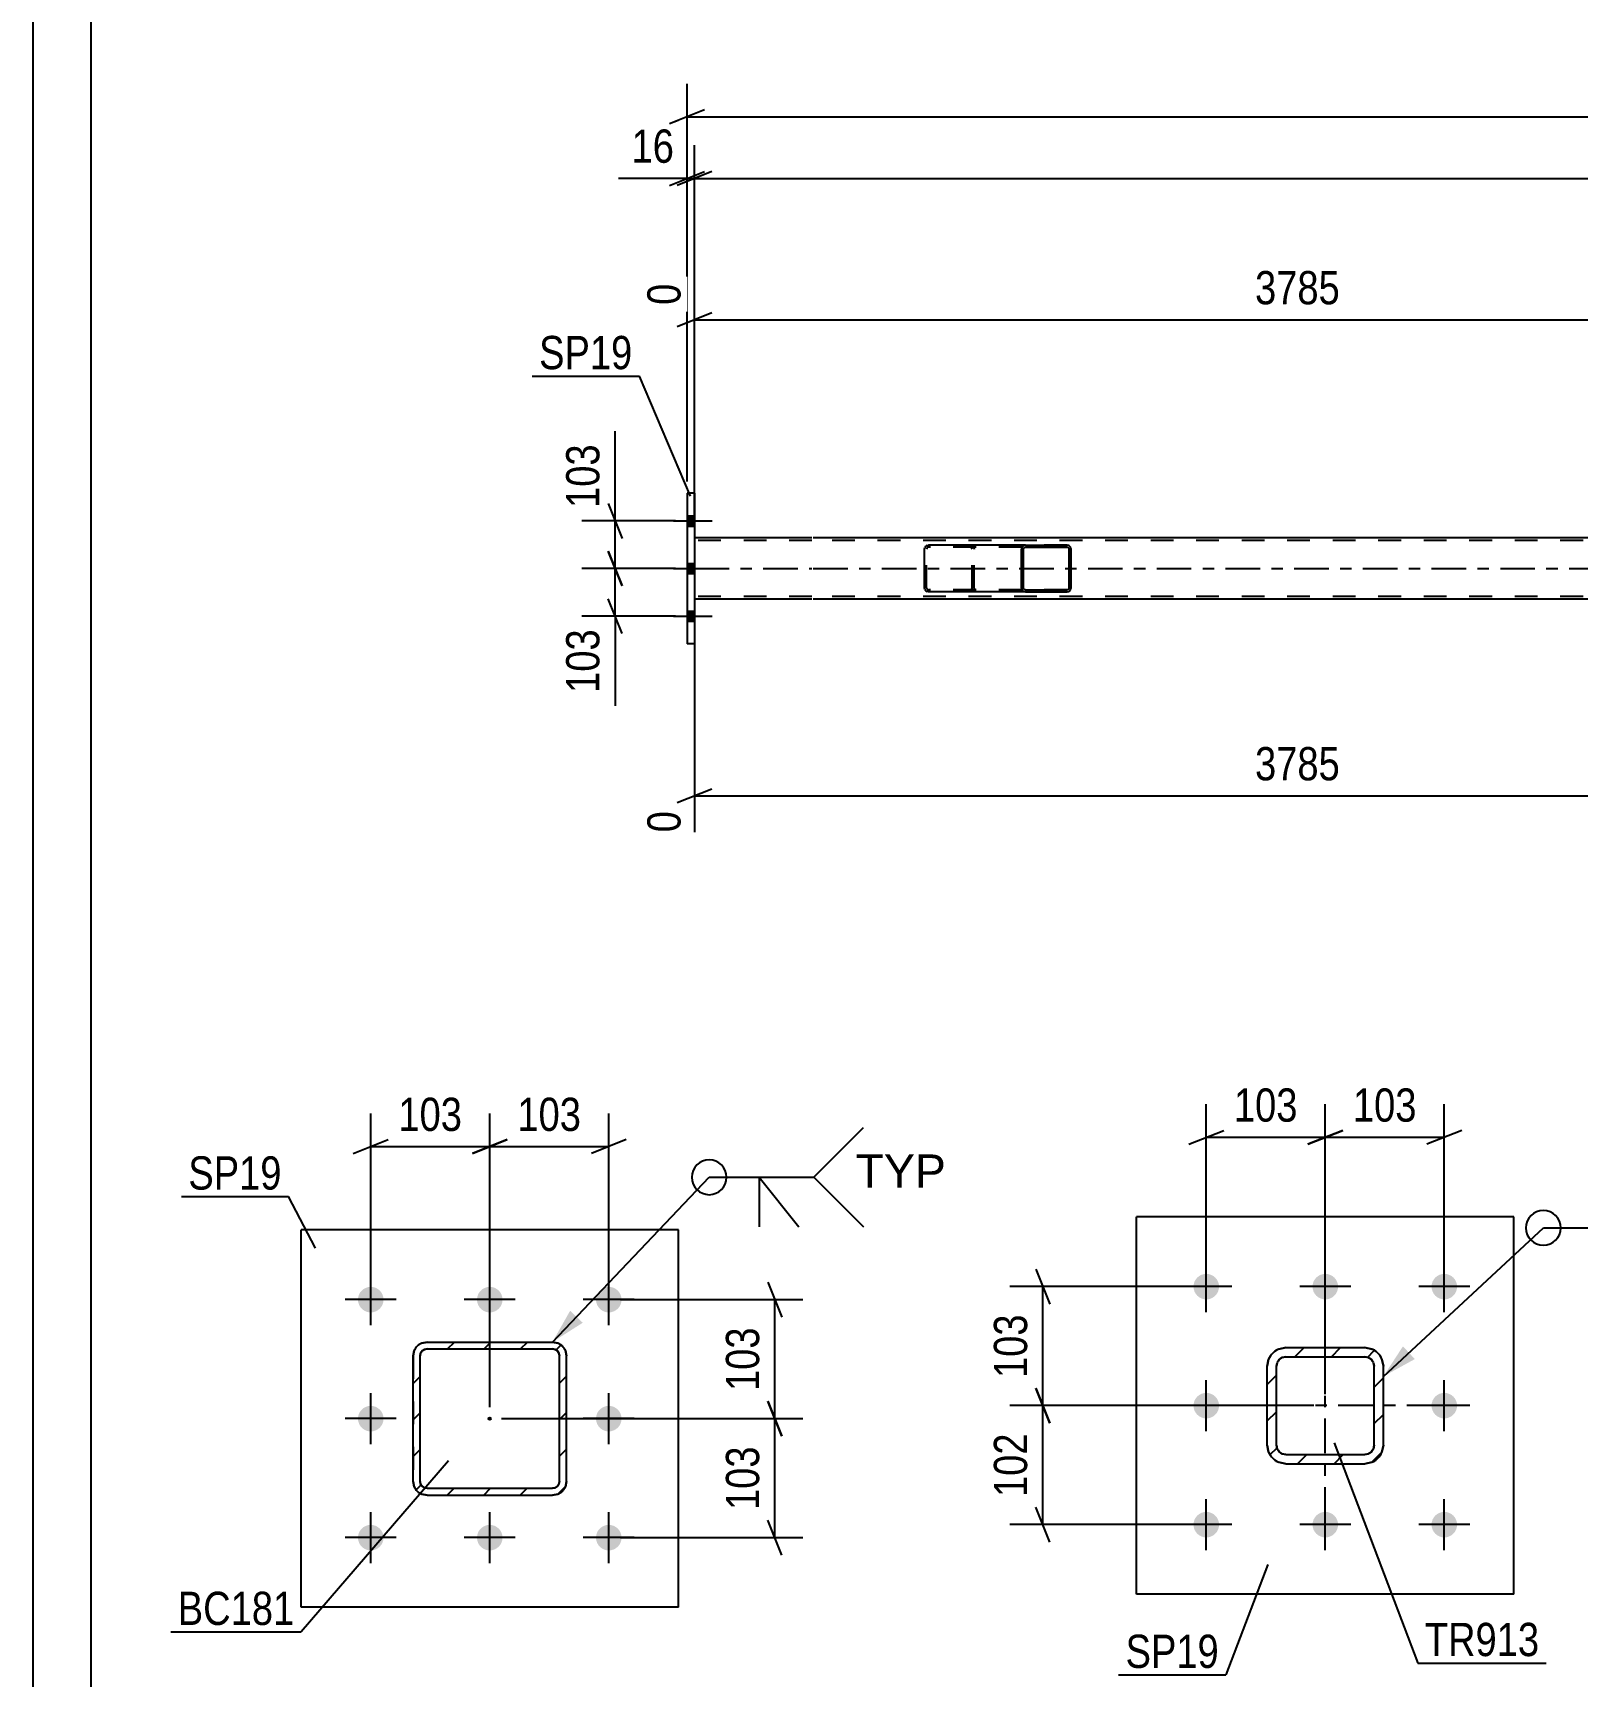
# Model space of a CAD drawing. Header units: millimetres. Extents: x 0 to 841, y 0 to 594.
# Drawn here: x 0 to 133, y 149.7 to 291.2 of the extents above; entities that cross this region are included whole.
import ezdxf

# ---------------------------------------------------------------- set-up
doc = ezdxf.new("R2010")
doc.units = ezdxf.units.MM
doc.linetypes.add('DXK_LINE_DOT2', pattern=[3.9198, 1.9599, -1.9599])
doc.linetypes.add('DXK_LINE_DOT3', pattern=[5.9187, 2.979, -0.9799, 0.9799, -0.9799])
doc.styles.add('Arial', font='ARIAL.TTF', dxfattribs={"height": 0.2})
doc.styles.add('Arial Narrow', font='ARIALN.TTF', dxfattribs={"height": 0.2})

# ---------------------------------------------------------------- blocks, each defined once
blk = doc.blocks.new('Unknown-318885239-1133')
at = {"color": 5, "linetype": 'Continuous'}
for p, q in [((0, 594), (0, 0)), ((5, 589), (5, 5))]:
    blk.add_line(p, q, dxfattribs=at)
blk = doc.blocks.new('Part-318885239-6257 - 6049')
at = {"color": 2, "linetype": 'Continuous'}
for p, q in [((56.98, 251.61), (56.34, 251.61)), ((56.34, 251.61), (56.34, 238.61)), ((56.98, 251.61), (56.98, 238.61)), ((56.98, 238.61), (56.34, 238.61))]:
    blk.add_line(p, q, dxfattribs=at)
blk = doc.blocks.new('Bolt-318885239-6131 - 6049')
at = {"linetype": 'Continuous'}
for points in [[(56.98, 248.77), (56.98, 249.65), (56.34, 249.65), (56.34, 248.77)], [(56.98, 248.77), (56.98, 249.65), (56.34, 249.65), (56.34, 248.77)], [(56.98, 248.77), (56.98, 249.65), (56.34, 249.65), (56.34, 248.77)], [(56.98, 244.67), (56.98, 245.55), (56.34, 245.55), (56.34, 244.67)], [(56.98, 244.67), (56.98, 245.55), (56.34, 245.55), (56.34, 244.67)], [(56.98, 240.57), (56.98, 241.45), (56.34, 241.45), (56.34, 240.57)], [(56.98, 240.57), (56.98, 241.45), (56.34, 241.45), (56.34, 240.57)], [(56.98, 240.57), (56.98, 241.45), (56.34, 241.45), (56.34, 240.57)]]:
    blk.add_hatch(color=1, dxfattribs=at).paths.add_polyline_path(points)
at = {"color": 1, "linetype": 'Continuous'}
for p, q in [((55.18, 249.21), (58.5, 249.21)), ((55.18, 249.21), (58.5, 249.21)), ((55.18, 249.21), (58.5, 249.21)), ((56.34, 249.65), (56.98, 249.65)), ((56.34, 249.65), (56.98, 249.65)), ((56.34, 249.65), (56.98, 249.65)), ((56.34, 248.77), (56.98, 248.77)), ((56.34, 248.77), (56.98, 248.77)), ((56.34, 248.77), (56.98, 248.77)), ((55.18, 245.11), (58.5, 245.11)), ((55.18, 245.11), (58.5, 245.11)), ((56.34, 245.55), (56.98, 245.55)), ((56.34, 245.55), (56.98, 245.55)), ((56.34, 244.67), (56.98, 244.67)), ((56.34, 244.67), (56.98, 244.67)), ((55.18, 241.01), (58.5, 241.01)), ((55.18, 241.01), (58.5, 241.01)), ((55.18, 241.01), (58.5, 241.01)), ((56.34, 241.45), (56.98, 241.45)), ((56.34, 241.45), (56.98, 241.45)), ((56.34, 241.45), (56.98, 241.45)), ((56.34, 240.57), (56.98, 240.57)), ((56.34, 240.57), (56.98, 240.57)), ((56.34, 240.57), (56.98, 240.57))]:
    blk.add_line(p, q, dxfattribs=at)
blk = doc.blocks.new('Part-318885239-6185 - 6049')
at = {"color": 2, "linetype": 'Continuous'}
for p, q in [((67.1, 247.75), (56.98, 247.75)), ((729.32, 247.75), (67.2, 247.75)), ((67.1, 242.47), (56.98, 242.47)), ((160.05, 242.47), (67.2, 242.47))]:
    blk.add_line(p, q, dxfattribs=at)
at = {"color": 7, "linetype": 'DXK_LINE_DOT2'}
for p, q in [((56.98, 247.75), (56.98, 242.47)), ((67.1, 247.51), (56.98, 247.51)), ((729.32, 247.51), (67.2, 247.51)), ((67.1, 242.71), (56.98, 242.71)), ((729.32, 242.71), (67.2, 242.71))]:
    blk.add_line(p, q, dxfattribs=at)
at = {"color": 7, "linetype": 'DXK_LINE_DOT3'}
for p, q in [((56.98, 245.11), (67.1, 245.11)), ((67.2, 245.11), (729.32, 245.11))]:
    blk.add_line(p, q, dxfattribs=at)
blk = doc.blocks.new('Part-318885239-6250 - 6049')
at = {"linetype": 'Continuous'}
h = blk.add_hatch(dxfattribs=at)
h.set_pattern_fill('', scale=0.7, style=0, pattern_type=0)
h.set_pattern_definition([(45, (89.3837, 246.9117), (-1.57154, 1.57154), [])])
h.paths.add_polyline_path([(89.41, 246.79), (89.38, 246.91), (89.31, 247.02), (89.2, 247.08), (89.07, 247.11), (85.49, 247.11), (85.36, 247.08), (85.25, 247.02), (85.18, 246.91), (85.15, 246.79), (85.15, 243.43), (85.18, 243.31), (85.25, 243.2), (85.36, 243.13), (85.49, 243.11), (89.07, 243.11), (89.2, 243.13), (89.31, 243.2), (89.38, 243.31), (89.41, 243.43)])
h.paths.add_polyline_path([(89.23, 243.37), (89.19, 243.32), (89.13, 243.28), (89.07, 243.27), (85.49, 243.27), (85.43, 243.28), (85.37, 243.32), (85.34, 243.37), (85.32, 243.43), (85.32, 246.79), (85.34, 246.85), (85.37, 246.9), (85.43, 246.94), (85.49, 246.95), (89.07, 246.95), (89.13, 246.94), (89.19, 246.9), (89.23, 246.85), (89.24, 246.79), (89.24, 243.43)])
at = {"color": 2, "linetype": 'Continuous'}
for p, q in [((76.8, 246.79), (76.83, 246.91)), ((76.8, 243.43), (76.8, 246.79)), ((77.01, 247.08), (77.14, 247.11)), ((85.49, 247.11), (77.14, 247.11)), ((85.18, 246.91), (85.15, 246.79)), ((85.15, 243.43), (85.15, 246.79)), ((85.32, 246.79), (85.34, 246.85)), ((85.32, 243.43), (85.32, 246.79)), ((85.34, 246.85), (85.37, 246.9)), ((85.49, 247.11), (85.36, 247.08)), ((85.37, 246.9), (85.43, 246.94)), ((85.43, 246.94), (85.49, 246.95)), ((85.49, 247.11), (89.07, 247.11)), ((85.49, 246.95), (89.07, 246.95)), ((89.2, 247.08), (89.07, 247.11)), ((89.07, 246.95), (89.13, 246.94)), ((89.13, 246.94), (89.19, 246.9)), ((89.19, 246.9), (89.23, 246.85)), ((89.23, 246.85), (89.24, 246.79)), ((89.24, 243.43), (89.24, 246.79)), ((89.41, 246.79), (89.38, 246.91)), ((89.41, 243.43), (89.41, 246.79)), ((76.83, 243.31), (76.8, 243.43)), ((77.14, 243.11), (77.01, 243.13)), ((85.49, 243.11), (77.14, 243.11)), ((85.15, 243.43), (85.18, 243.31)), ((85.34, 243.37), (85.32, 243.43)), ((85.37, 243.32), (85.34, 243.37)), ((85.36, 243.13), (85.49, 243.11)), ((85.43, 243.28), (85.37, 243.32)), ((85.49, 243.27), (85.43, 243.28)), ((85.49, 243.27), (89.07, 243.27)), ((85.49, 243.11), (89.07, 243.11)), ((89.13, 243.28), (89.07, 243.27)), ((89.07, 243.11), (89.2, 243.13)), ((89.19, 243.32), (89.13, 243.28)), ((89.23, 243.37), (89.19, 243.32)), ((89.24, 243.43), (89.23, 243.37)), ((89.38, 243.31), (89.41, 243.43))]:
    blk.add_line(p, q, dxfattribs=at)
at = {"color": 7, "linetype": 'DXK_LINE_DOT2'}
for p, q in [((76.99, 246.85), (76.97, 246.79)), ((76.97, 243.43), (76.97, 246.79)), ((77.02, 246.9), (76.99, 246.85)), ((77.08, 246.94), (77.02, 246.9)), ((77.14, 246.95), (77.08, 246.94)), ((89.07, 246.95), (77.14, 246.95)), ((80.72, 247.11), (80.85, 247.08)), ((80.78, 246.94), (80.72, 246.95)), ((80.84, 246.9), (80.78, 246.94)), ((80.88, 246.85), (80.84, 246.9)), ((80.89, 246.79), (80.88, 246.85)), ((80.89, 243.43), (80.89, 246.79)), ((81.03, 246.91), (81.06, 246.79)), ((81.06, 243.43), (81.06, 246.79)), ((89.07, 247.11), (85.49, 247.11)), ((76.97, 243.43), (76.99, 243.37)), ((76.99, 243.37), (77.02, 243.32)), ((77.02, 243.32), (77.08, 243.28)), ((77.08, 243.28), (77.14, 243.27)), ((89.07, 243.27), (77.14, 243.27)), ((80.72, 243.27), (80.78, 243.28)), ((80.85, 243.13), (80.72, 243.11)), ((80.78, 243.28), (80.84, 243.32)), ((80.84, 243.32), (80.88, 243.37)), ((80.88, 243.37), (80.89, 243.43)), ((81.06, 243.43), (81.03, 243.31)), ((89.07, 243.11), (85.49, 243.11))]:
    blk.add_line(p, q, dxfattribs=at)
at = {"color": 2, "linetype": 'Continuous'}
for centre, start, end in [((77.13, 246.78), 110.7583, 155.68), ((85.48, 246.78), 110.7583, 155.68), ((89.08, 246.78), 24.32, 69.2417), ((77.13, 243.44), 204.32, 249.2417), ((85.48, 243.44), 204.32, 249.2417), ((89.08, 243.44), 290.7583, 335.68)]:
    blk.add_arc(centre, 0.331, start, end, dxfattribs=at)
at = {"color": 7, "linetype": 'DXK_LINE_DOT2'}
for centre, start, end in [((80.73, 246.78), 24.32, 69.2417), ((80.73, 243.44), 290.7583, 335.68)]:
    blk.add_arc(centre, 0.331, start, end, dxfattribs=at)
blk = doc.blocks.new('Part-318885239-7507 - 7460')
at = {"linetype": 'Continuous'}
h = blk.add_hatch(dxfattribs=at)
h.set_pattern_fill('', scale=0.7, style=0, pattern_type=0)
h.set_pattern_definition([(45, (45.2057, 165.3828), (-1.57154, 1.57154), [])])
h.paths.add_polyline_path([(44.75, 165.29), (45.21, 165.38), (45.59, 165.64), (45.86, 166.03), (45.95, 166.49), (45.95, 177.29), (45.86, 177.75), (45.59, 178.14), (45.21, 178.4), (44.75, 178.49), (33.95, 178.49), (33.49, 178.4), (33.1, 178.14), (32.84, 177.75), (32.75, 177.29), (32.75, 166.49), (32.84, 166.03), (33.1, 165.64), (33.49, 165.38), (33.95, 165.29)])
h.paths.add_polyline_path([(33.95, 165.89), (33.72, 165.94), (33.52, 166.07), (33.39, 166.26), (33.35, 166.49), (33.35, 177.29), (33.39, 177.52), (33.52, 177.72), (33.72, 177.85), (33.95, 177.89), (44.75, 177.89), (44.98, 177.85), (45.17, 177.72), (45.3, 177.52), (45.35, 177.29), (45.35, 166.49), (45.3, 166.26), (45.17, 166.07), (44.98, 165.94), (44.75, 165.89)])
blk.add_hatch(color=30, dxfattribs=at).paths.add_polyline_path([(39.35, 171.79, -1), (39.35, 171.99, -1)])
at = {"color": 7, "linetype": 'DXK_LINE_DOT2'}
for p, q in [((33.49, 178.4), (33.95, 178.49)), ((33.95, 178.49), (44.75, 178.49)), ((44.75, 178.49), (45.21, 178.4)), ((32.75, 177.29), (32.84, 177.75)), ((32.75, 177.29), (32.75, 166.49)), ((33.39, 177.52), (33.35, 177.29)), ((33.35, 166.49), (33.35, 177.29)), ((33.52, 177.72), (33.39, 177.52)), ((33.72, 177.85), (33.52, 177.72)), ((33.95, 177.89), (33.72, 177.85)), ((33.95, 177.89), (44.75, 177.89)), ((44.98, 177.85), (44.75, 177.89)), ((45.17, 177.72), (44.98, 177.85)), ((45.3, 177.52), (45.17, 177.72)), ((45.35, 177.29), (45.3, 177.52)), ((45.35, 166.49), (45.35, 177.29)), ((45.86, 177.75), (45.95, 177.29)), ((45.95, 166.49), (45.95, 177.29)), ((32.84, 166.03), (32.75, 166.49)), ((33.35, 166.49), (33.39, 166.26)), ((33.39, 166.26), (33.52, 166.07)), ((33.52, 166.07), (33.72, 165.94)), ((33.72, 165.94), (33.95, 165.89)), ((33.95, 165.89), (44.75, 165.89)), ((44.75, 165.89), (44.98, 165.94)), ((44.98, 165.94), (45.17, 166.07)), ((45.17, 166.07), (45.3, 166.26)), ((45.3, 166.26), (45.35, 166.49)), ((45.95, 166.49), (45.86, 166.03)), ((33.95, 165.29), (33.49, 165.38)), ((33.95, 165.29), (44.75, 165.29)), ((45.21, 165.38), (44.75, 165.29))]:
    blk.add_line(p, q, dxfattribs=at)
at = {"color": 2, "linetype": 'Continuous'}
for p, q in [((33.95, 178.49), (33.49, 178.4)), ((33.95, 178.49), (33.95, 178.49)), ((33.95, 178.49), (44.75, 178.49)), ((44.75, 178.49), (44.75, 178.49)), ((45.21, 178.4), (44.75, 178.49)), ((32.84, 177.75), (32.75, 177.29)), ((32.75, 177.29), (32.75, 177.29)), ((32.75, 166.49), (32.75, 177.29)), ((33.35, 177.29), (33.39, 177.52)), ((33.35, 177.29), (33.35, 177.29)), ((33.35, 166.49), (33.35, 177.29)), ((33.39, 177.52), (33.52, 177.72)), ((33.52, 177.72), (33.72, 177.85)), ((33.72, 177.85), (33.95, 177.89)), ((33.95, 177.89), (33.95, 177.89)), ((33.95, 177.89), (44.75, 177.89)), ((44.75, 177.89), (44.75, 177.89)), ((44.75, 177.89), (44.98, 177.85)), ((44.98, 177.85), (45.17, 177.72)), ((45.17, 177.72), (45.3, 177.52)), ((45.3, 177.52), (45.35, 177.29)), ((45.35, 177.29), (45.35, 177.29)), ((45.35, 166.49), (45.35, 177.29)), ((45.95, 177.29), (45.86, 177.75)), ((45.95, 177.29), (45.95, 177.29)), ((45.95, 166.49), (45.95, 177.29)), ((32.75, 166.49), (32.75, 166.49)), ((32.75, 166.49), (32.84, 166.03)), ((33.35, 166.49), (33.35, 166.49)), ((33.39, 166.26), (33.35, 166.49)), ((33.52, 166.07), (33.39, 166.26)), ((33.72, 165.94), (33.52, 166.07)), ((33.95, 165.89), (33.72, 165.94)), ((33.95, 165.89), (33.95, 165.89)), ((33.95, 165.89), (44.75, 165.89)), ((44.98, 165.94), (44.75, 165.89)), ((44.75, 165.89), (44.75, 165.89)), ((45.17, 166.07), (44.98, 165.94)), ((45.3, 166.26), (45.17, 166.07)), ((45.35, 166.49), (45.3, 166.26)), ((45.35, 166.49), (45.35, 166.49)), ((45.86, 166.03), (45.95, 166.49)), ((45.95, 166.49), (45.95, 166.49)), ((33.49, 165.38), (33.95, 165.29)), ((33.95, 165.29), (33.95, 165.29)), ((33.95, 165.29), (44.75, 165.29)), ((44.75, 165.29), (45.21, 165.38)), ((44.75, 165.29), (44.75, 165.29))]:
    blk.add_line(p, q, dxfattribs=at)
at = {"color": 7, "linetype": 'DXK_LINE_DOT3'}
blk.add_line((39.35, 171.89), (39.35, 171.89), dxfattribs=at)
at = {"color": 30, "linetype": 'DXK_LINE_DOT3'}
blk.add_line((39.35, 171.89), (39.35, 171.89), dxfattribs=at)
at = {"color": 30, "linetype": 'Continuous'}
blk.add_circle((39.35, 171.89), 0.1, dxfattribs=at)
at = {"color": 7, "linetype": 'DXK_LINE_DOT2'}
for centre, start, end in [((33.95, 177.29), 112.5, 157.5), ((44.75, 177.29), 22.5, 67.5), ((33.95, 166.49), 202.5, 247.5), ((44.75, 166.49), 292.5, 337.5)]:
    blk.add_arc(centre, 1.2, start, end, dxfattribs=at)
at = {"color": 2, "linetype": 'Continuous'}
for centre, start, end in [((33.95, 177.29), 112.5, 157.5), ((44.75, 177.29), 22.5, 67.5), ((33.95, 166.49), 202.5, 247.5), ((44.75, 166.49), 292.5, 337.5)]:
    blk.add_arc(centre, 1.2, start, end, dxfattribs=at)
blk = doc.blocks.new('Part-318885239-7558 - 7460')
at = {"color": 2, "linetype": 'Continuous'}
for p, q in [((55.6, 188.14), (23.1, 188.14)), ((23.1, 155.64), (23.1, 188.14)), ((55.6, 155.64), (55.6, 188.14)), ((55.6, 155.64), (23.1, 155.64))]:
    blk.add_line(p, q, dxfattribs=at)
blk = doc.blocks.new('Bolt-318885239-7560 - 7460')
at = {"linetype": 'Continuous'}
for points in [[(29.1, 181.04, -1), (29.1, 183.24, -1)], [(39.35, 181.04, -1), (39.35, 183.24, -1)], [(49.6, 181.04, -1), (49.6, 183.24, -1)], [(29.1, 170.79, -1), (29.1, 172.99, -1)], [(49.6, 170.79, -1), (49.6, 172.99, -1)], [(29.1, 160.54, -1), (29.1, 162.74, -1)], [(39.35, 160.54, -1), (39.35, 162.74, -1)], [(49.6, 160.54, -1), (49.6, 162.74, -1)]]:
    blk.add_hatch(color=1, dxfattribs=at).paths.add_polyline_path(points)
at = {"color": 1, "linetype": 'Continuous'}
for p, q in [((29.1, 179.94), (29.1, 184.34)), ((39.35, 179.94), (39.35, 184.34)), ((49.6, 179.94), (49.6, 184.34)), ((31.3, 182.14), (26.9, 182.14)), ((41.55, 182.14), (37.15, 182.14)), ((51.8, 182.14), (47.4, 182.14)), ((29.1, 169.69), (29.1, 174.09)), ((49.6, 169.69), (49.6, 174.09)), ((31.3, 171.89), (26.9, 171.89)), ((51.8, 171.89), (47.4, 171.89)), ((29.1, 159.44), (29.1, 163.84)), ((39.35, 159.44), (39.35, 163.84)), ((49.6, 159.44), (49.6, 163.84)), ((31.3, 161.64), (26.9, 161.64)), ((41.55, 161.64), (37.15, 161.64)), ((51.8, 161.64), (47.4, 161.64))]:
    blk.add_line(p, q, dxfattribs=at)
blk = doc.blocks.new('Bolt-318885239-1807 - 1792')
at = {"linetype": 'Continuous'}
for points in [[(101.06, 182.16, -1), (101.06, 184.36, -1)], [(111.31, 182.16, -1), (111.31, 184.36, -1)], [(121.56, 182.16, -1), (121.56, 184.36, -1)], [(101.06, 171.91, -1), (101.06, 174.11, -1)], [(121.56, 171.91, -1), (121.56, 174.11, -1)], [(101.06, 161.66, -1), (101.06, 163.86, -1)], [(111.31, 161.66, -1), (111.31, 163.86, -1)], [(121.56, 161.66, -1), (121.56, 163.86, -1)]]:
    blk.add_hatch(color=1, dxfattribs=at).paths.add_polyline_path(points)
at = {"color": 1, "linetype": 'Continuous'}
for p, q in [((101.06, 181.06), (101.06, 185.46)), ((111.31, 181.06), (111.31, 185.46)), ((121.56, 181.06), (121.56, 185.46)), ((103.26, 183.26), (98.86, 183.26)), ((113.51, 183.26), (109.11, 183.26)), ((123.76, 183.26), (119.36, 183.26)), ((101.06, 170.81), (101.06, 175.21)), ((121.56, 170.81), (121.56, 175.21)), ((103.26, 173.01), (98.86, 173.01)), ((123.76, 173.01), (119.36, 173.01)), ((101.06, 160.56), (101.06, 164.96)), ((111.31, 160.56), (111.31, 164.96)), ((121.56, 160.56), (121.56, 164.96)), ((103.26, 162.76), (98.86, 162.76)), ((113.51, 162.76), (109.11, 162.76)), ((123.76, 162.76), (119.36, 162.76))]:
    blk.add_line(p, q, dxfattribs=at)
blk = doc.blocks.new('Part-318885239-1838 - 1792')
at = {"color": 2, "linetype": 'Continuous'}
for p, q in [((127.56, 189.26), (95.06, 189.26)), ((95.06, 156.76), (95.06, 189.26)), ((127.56, 156.76), (127.56, 189.26)), ((127.56, 156.76), (95.06, 156.76))]:
    blk.add_line(p, q, dxfattribs=at)
blk = doc.blocks.new('Part-318885239-1961 - 1792')
at = {"linetype": 'Continuous'}
h = blk.add_hatch(dxfattribs=at)
h.set_pattern_fill('', scale=0.7, style=0, pattern_type=0)
h.set_pattern_definition([(45, (115.3212, 168.128), (-1.57154, 1.57154), [])])
h.paths.add_polyline_path([(114.71, 168.01), (115.32, 168.13), (115.84, 168.47), (116.19, 168.99), (116.31, 169.61), (116.31, 176.41), (116.19, 177.02), (115.84, 177.54), (115.32, 177.88), (114.71, 178.01), (107.91, 178.01), (107.3, 177.88), (106.78, 177.54), (106.43, 177.02), (106.31, 176.41), (106.31, 169.61), (106.43, 168.99), (106.78, 168.47), (107.3, 168.13), (107.91, 168.01)])
h.paths.add_polyline_path([(107.91, 168.81), (107.6, 168.87), (107.34, 169.04), (107.17, 169.3), (107.11, 169.61), (107.11, 176.41), (107.17, 176.71), (107.34, 176.97), (107.6, 177.15), (107.91, 177.21), (114.71, 177.21), (115.02, 177.15), (115.27, 176.97), (115.45, 176.71), (115.51, 176.41), (115.51, 169.61), (115.45, 169.3), (115.27, 169.04), (115.02, 168.87), (114.71, 168.81)])
at = {"color": 7, "linetype": 'DXK_LINE_DOT3'}
for p, q in [((111.31, 163.01), (111.31, 183.01)), ((121.31, 173.01), (101.31, 173.01))]:
    blk.add_line(p, q, dxfattribs=at)
at = {"color": 7, "linetype": 'DXK_LINE_DOT2'}
for p, q in [((106.31, 176.41), (106.43, 177.02)), ((107.3, 177.88), (107.91, 178.01)), ((107.91, 177.21), (107.6, 177.15)), ((107.91, 178.01), (114.71, 178.01)), ((107.91, 177.21), (114.71, 177.21)), ((114.71, 178.01), (115.32, 177.88)), ((115.02, 177.15), (114.71, 177.21)), ((116.19, 177.02), (116.31, 176.41)), ((106.31, 169.61), (106.31, 176.41)), ((107.17, 176.71), (107.11, 176.41)), ((107.11, 169.61), (107.11, 176.41)), ((115.51, 176.41), (115.45, 176.71)), ((115.51, 169.61), (115.51, 176.41)), ((116.31, 169.61), (116.31, 176.41)), ((106.43, 168.99), (106.31, 169.61)), ((107.11, 169.61), (107.17, 169.3)), ((107.6, 168.87), (107.91, 168.81)), ((107.91, 168.81), (114.71, 168.81)), ((114.71, 168.81), (115.02, 168.87)), ((115.45, 169.3), (115.51, 169.61)), ((116.31, 169.61), (116.19, 168.99)), ((107.91, 168.01), (107.3, 168.13)), ((107.91, 168.01), (114.71, 168.01)), ((115.32, 168.13), (114.71, 168.01))]:
    blk.add_line(p, q, dxfattribs=at)
at = {"color": 2, "linetype": 'Continuous'}
for p, q in [((106.43, 177.02), (106.31, 176.41)), ((107.91, 178.01), (107.3, 177.88)), ((107.6, 177.15), (107.91, 177.21)), ((107.91, 178.01), (114.71, 178.01)), ((107.91, 177.21), (114.71, 177.21)), ((115.32, 177.88), (114.71, 178.01)), ((114.71, 177.21), (115.02, 177.15)), ((116.31, 176.41), (116.19, 177.02)), ((106.31, 169.61), (106.31, 176.41)), ((107.11, 176.41), (107.17, 176.71)), ((107.11, 169.61), (107.11, 176.41)), ((115.45, 176.71), (115.51, 176.41)), ((115.51, 169.61), (115.51, 176.41)), ((116.31, 169.61), (116.31, 176.41)), ((106.31, 169.61), (106.43, 168.99)), ((107.17, 169.3), (107.11, 169.61)), ((107.91, 168.81), (107.6, 168.87)), ((107.91, 168.81), (114.71, 168.81)), ((115.02, 168.87), (114.71, 168.81)), ((115.51, 169.61), (115.45, 169.3)), ((116.19, 168.99), (116.31, 169.61)), ((107.3, 168.13), (107.91, 168.01)), ((107.91, 168.01), (114.71, 168.01)), ((114.71, 168.01), (115.32, 168.13))]:
    blk.add_line(p, q, dxfattribs=at)
at = {"color": 7, "linetype": 'DXK_LINE_DOT2'}
for centre, radius, start, end in [((107.91, 176.41), 1.6, 112.5, 157.5), ((107.91, 176.41), 0.8, 112.5, 157.5), ((114.71, 176.41), 0.8, 22.5, 67.5), ((114.71, 176.41), 1.6, 22.5, 67.5), ((107.91, 169.61), 1.6, 202.5, 247.5), ((107.91, 169.61), 0.8, 202.5, 247.5), ((114.71, 169.61), 0.8, 292.5, 337.5), ((114.71, 169.61), 1.6, 292.5, 337.5)]:
    blk.add_arc(centre, radius, start, end, dxfattribs=at)
at = {"color": 2, "linetype": 'Continuous'}
for centre, radius, start, end in [((107.91, 176.41), 1.6, 112.5, 157.5), ((107.91, 176.41), 0.8, 112.5, 157.5), ((114.71, 176.41), 0.8, 22.5, 67.5), ((114.71, 176.41), 1.6, 22.5, 67.5), ((107.91, 169.61), 1.6, 202.5, 247.5), ((107.91, 169.61), 0.8, 202.5, 247.5), ((114.71, 169.61), 0.8, 292.5, 337.5), ((114.71, 169.61), 1.6, 292.5, 337.5)]:
    blk.add_arc(centre, radius, start, end, dxfattribs=at)
blk = doc.blocks.new('StraightDimension-318885239-6466 - 6049')
at = {"color": 7, "linetype": 'Continuous'}
for p, q in [((56.98, 250.68), (56.98, 281.56)), ((58.48, 279.31), (55.48, 278.11)), ((56.98, 278.71), (739.54, 278.71))]:
    blk.add_line(p, q, dxfattribs=at)
blk = doc.blocks.new('StraightDimension-318885239-6439 - 6049')
at = {"color": 7, "linetype": 'Continuous'}
for p, q in [((49.54, 246.61), (50.74, 243.61)), ((55.34, 245.11), (47.29, 245.11)), ((50.14, 241.01), (50.14, 245.11)), ((50.74, 239.51), (49.54, 242.51)), ((55.34, 241.01), (47.29, 241.01)), ((50.14, 241.01), (50.14, 233.27)), ((50.14, 241.01), (50.14, 233.27))]:
    blk.add_line(p, q, dxfattribs=at)
at = {"color": 0}
blk.add_wipeout([(49.39, 240.48), (45.19, 240.48), (45.19, 233.8), (49.39, 233.8)], dxfattribs=at)
at = {"color": 3, "style": 'Arial Narrow'}
blk.add_text('103', height=2.863, rotation=90.0002, dxfattribs=at).set_placement((48.79, 234.4))
blk = doc.blocks.new('StraightDimension-318885239-6447 - 6049')
at = {"color": 7, "linetype": 'Continuous'}
for p, q in [((50.14, 249.21), (50.14, 256.94)), ((50.14, 249.21), (50.14, 256.94)), ((49.54, 250.71), (50.74, 247.71)), ((55.34, 249.21), (47.29, 249.21)), ((50.14, 245.11), (50.14, 249.21)), ((50.74, 243.61), (49.54, 246.61)), ((55.34, 245.11), (47.29, 245.11))]:
    blk.add_line(p, q, dxfattribs=at)
at = {"color": 0}
blk.add_wipeout([(49.39, 256.42), (45.19, 256.42), (45.19, 249.73), (49.39, 249.73)], dxfattribs=at)
at = {"color": 3, "style": 'Arial Narrow'}
blk.add_text('103', height=2.863, rotation=90.0002, dxfattribs=at).set_placement((48.79, 250.33))
blk = doc.blocks.new('StraightDimension-318885239-6456 - 6049')
at = {"color": 7, "linetype": 'Continuous'}
for p, q in [((56.34, 252.61), (56.34, 281.56)), ((56.98, 250.68), (56.98, 281.56)), ((54.84, 278.11), (57.84, 279.31)), ((58.48, 279.31), (55.48, 278.11)), ((56.34, 278.71), (50.44, 278.71)), ((56.34, 278.71), (50.44, 278.71)), ((56.34, 278.71), (56.98, 278.71))]:
    blk.add_line(p, q, dxfattribs=at)
at = {"color": 0}
blk.add_wipeout([(55.82, 279.46), (55.82, 283.66), (50.96, 283.66), (50.96, 279.46)], dxfattribs=at)
at = {"color": 3, "style": 'Arial Narrow'}
blk.add_text('16', height=2.863, dxfattribs=at).set_placement((51.56, 280.06))
blk = doc.blocks.new('StraightDimension-318885239-6487 - 6049')
at = {"color": 7, "linetype": 'Continuous'}
for p, q in [((56.98, 241.47), (56.98, 222.39)), ((160.85, 233.07), (160.85, 216.91)), ((58.48, 226.12), (55.48, 224.92)), ((56.98, 225.52), (160.85, 225.52)), ((159.35, 224.92), (162.35, 226.12))]:
    blk.add_line(p, q, dxfattribs=at)
at = {"color": 0}
blk.add_wipeout([(113.18, 226.27), (113.18, 230.47), (104.66, 230.47), (104.66, 226.27)], dxfattribs=at)
at = {"color": 3, "style": 'Arial Narrow'}
blk.add_text('3785', height=2.863, dxfattribs=at).set_placement((105.26, 226.87))
at = {"color": 0, "linetype": 'Continuous'}
for points in [[(56.38, 224.82), (52.18, 224.82), (52.18, 221.79), (56.38, 221.79)], [(160.25, 224.82), (156.05, 224.82), (156.05, 216.31), (160.25, 216.31)]]:
    blk.add_wipeout(points, dxfattribs=at)
at = {"color": 3, "linetype": 'Continuous', "style": 'Arial Narrow'}
for s, height, p in [('0', 2.86, (55.78, 222.39)), ('3785', 2.863, (159.65, 216.91))]:
    blk.add_text(s, height=height, rotation=90.0002, dxfattribs=at).set_placement(p)
blk = doc.blocks.new('StraightDimension-318885239-6510 - 6049')
at = {"color": 7, "linetype": 'Continuous'}
for p, q in [((56.34, 252.61), (56.34, 286.87)), ((57.84, 284.62), (54.84, 283.42)), ((56.34, 284.02), (740.18, 284.02))]:
    blk.add_line(p, q, dxfattribs=at)
blk = doc.blocks.new('StraightDimension-318885239-6538 - 6049')
at = {"color": 7, "linetype": 'Continuous'}
for p, q in [((160.85, 256.37), (160.85, 275.13)), ((56.98, 248.75), (56.98, 269.65)), ((58.48, 267.12), (55.48, 265.92)), ((56.98, 266.52), (160.85, 266.52)), ((159.35, 265.92), (162.35, 267.12))]:
    blk.add_line(p, q, dxfattribs=at)
at = {"color": 0}
blk.add_wipeout([(113.18, 267.27), (113.18, 271.47), (104.66, 271.47), (104.66, 267.27)], dxfattribs=at)
at = {"color": 3, "style": 'Arial Narrow'}
blk.add_text('3785', height=2.863, dxfattribs=at).set_placement((105.26, 267.87))
at = {"color": 0, "linetype": 'Continuous'}
for points in [[(160.25, 275.73), (156.05, 275.73), (156.05, 267.22), (160.25, 267.22)], [(56.38, 270.25), (52.18, 270.25), (52.18, 267.22), (56.38, 267.22)]]:
    blk.add_wipeout(points, dxfattribs=at)
at = {"color": 3, "linetype": 'Continuous', "style": 'Arial Narrow'}
for s, height, p in [('3785', 2.863, (159.65, 267.82)), ('0', 2.86, (55.78, 267.82))]:
    blk.add_text(s, height=height, rotation=90.0002, dxfattribs=at).set_placement(p)
blk = doc.blocks.new('StraightDimension-318885239-7650 - 7460')
at = {"color": 7, "linetype": 'Continuous'}
for p, q in [((63.3, 173.39), (64.5, 170.39)), ((40.35, 171.89), (66.3, 171.89)), ((63.9, 161.64), (63.9, 171.89)), ((64.5, 160.14), (63.3, 163.14)), ((50.6, 161.64), (66.3, 161.64))]:
    blk.add_line(p, q, dxfattribs=at)
at = {"color": 0}
blk.add_wipeout([(63.15, 170.11), (58.95, 170.11), (58.95, 163.42), (63.15, 163.42)], dxfattribs=at)
at = {"color": 3, "style": 'Arial Narrow'}
blk.add_text('103', height=2.863, rotation=90.0002, dxfattribs=at).set_placement((62.55, 164.02))
blk = doc.blocks.new('StraightDimension-318885239-7633 - 7460')
at = {"color": 7, "linetype": 'Continuous'}
for p, q in [((29.1, 183.14), (29.1, 198.17)), ((39.35, 172.89), (39.35, 198.17)), ((27.6, 194.72), (30.6, 195.92)), ((29.1, 195.32), (39.35, 195.32)), ((40.85, 195.92), (37.85, 194.72))]:
    blk.add_line(p, q, dxfattribs=at)
at = {"color": 0}
blk.add_wipeout([(37.56, 196.07), (37.56, 200.27), (30.88, 200.27), (30.88, 196.07)], dxfattribs=at)
at = {"color": 3, "style": 'Arial Narrow'}
blk.add_text('103', height=2.863, dxfattribs=at).set_placement((31.48, 196.67))
blk = doc.blocks.new('StraightDimension-318885239-7641 - 7460')
at = {"color": 7, "linetype": 'Continuous'}
for p, q in [((39.35, 172.89), (39.35, 198.17)), ((49.6, 183.14), (49.6, 198.17)), ((37.85, 194.72), (40.85, 195.92)), ((39.35, 195.32), (49.6, 195.32)), ((51.1, 195.92), (48.1, 194.72))]:
    blk.add_line(p, q, dxfattribs=at)
at = {"color": 0}
blk.add_wipeout([(47.81, 196.07), (47.81, 200.27), (41.13, 200.27), (41.13, 196.07)], dxfattribs=at)
at = {"color": 3, "style": 'Arial Narrow'}
blk.add_text('103', height=2.863, dxfattribs=at).set_placement((41.73, 196.67))
blk = doc.blocks.new('StraightDimension-318885239-7658 - 7460')
at = {"color": 7, "linetype": 'Continuous'}
for p, q in [((63.3, 183.64), (64.5, 180.64)), ((50.6, 182.14), (66.3, 182.14)), ((63.9, 171.89), (63.9, 182.14)), ((64.5, 170.39), (63.3, 173.39)), ((40.35, 171.89), (66.3, 171.89))]:
    blk.add_line(p, q, dxfattribs=at)
at = {"color": 0}
blk.add_wipeout([(63.15, 180.36), (58.95, 180.36), (58.95, 173.67), (63.15, 173.67)], dxfattribs=at)
at = {"color": 3, "style": 'Arial Narrow'}
blk.add_text('103', height=2.863, rotation=90.0002, dxfattribs=at).set_placement((62.55, 174.27))
blk = doc.blocks.new('StraightDimension-318885239-1985 - 1792')
at = {"color": 7, "linetype": 'Continuous'}
for p, q in [((86.38, 184.76), (87.58, 181.76)), ((100.06, 183.26), (84.13, 183.26)), ((86.98, 173.01), (86.98, 183.26)), ((87.58, 171.51), (86.38, 174.51)), ((110.31, 173.01), (84.13, 173.01))]:
    blk.add_line(p, q, dxfattribs=at)
at = {"color": 0}
blk.add_wipeout([(86.23, 181.47), (82.03, 181.47), (82.03, 174.79), (86.23, 174.79)], dxfattribs=at)
at = {"color": 3, "style": 'Arial Narrow'}
blk.add_text('103', height=2.863, rotation=90.0002, dxfattribs=at).set_placement((85.63, 175.39))
blk = doc.blocks.new('StraightDimension-318885239-2002 - 1792')
at = {"color": 7, "linetype": 'Continuous'}
for p, q in [((86.38, 174.51), (87.58, 171.51)), ((110.31, 173.01), (84.13, 173.01)), ((86.98, 162.76), (86.98, 173.01)), ((87.58, 161.26), (86.38, 164.26)), ((100.06, 162.76), (84.13, 162.76))]:
    blk.add_line(p, q, dxfattribs=at)
at = {"color": 0}
blk.add_wipeout([(86.23, 171.22), (82.03, 171.22), (82.03, 164.54), (86.23, 164.54)], dxfattribs=at)
at = {"color": 3, "style": 'Arial Narrow'}
blk.add_text('102', height=2.863, rotation=90.0002, dxfattribs=at).set_placement((85.63, 165.14))
blk = doc.blocks.new('StraightDimension-318885239-2020 - 1792')
at = {"color": 7, "linetype": 'Continuous'}
for p, q in [((111.31, 174.01), (111.31, 198.97)), ((121.56, 184.26), (121.56, 198.97)), ((109.81, 195.52), (112.81, 196.72)), ((111.31, 196.12), (121.56, 196.12)), ((123.06, 196.72), (120.06, 195.52))]:
    blk.add_line(p, q, dxfattribs=at)
at = {"color": 0}
blk.add_wipeout([(119.78, 196.87), (119.78, 201.07), (113.09, 201.07), (113.09, 196.87)], dxfattribs=at)
at = {"color": 3, "style": 'Arial Narrow'}
blk.add_text('103', height=2.863, dxfattribs=at).set_placement((113.69, 197.47))
blk = doc.blocks.new('StraightDimension-318885239-2037 - 1792')
at = {"color": 7, "linetype": 'Continuous'}
for p, q in [((101.06, 184.26), (101.06, 198.97)), ((111.31, 174.01), (111.31, 198.97)), ((99.56, 195.52), (102.56, 196.72)), ((101.06, 196.12), (111.31, 196.12)), ((112.81, 196.72), (109.81, 195.52))]:
    blk.add_line(p, q, dxfattribs=at)
at = {"color": 0}
blk.add_wipeout([(109.53, 196.87), (109.53, 201.07), (102.84, 201.07), (102.84, 196.87)], dxfattribs=at)
at = {"color": 3, "style": 'Arial Narrow'}
blk.add_text('103', height=2.863, dxfattribs=at).set_placement((103.44, 197.47))
blk = doc.blocks.new('Mark-318885239-6253 - 6049')
at = {"color": 0}
blk.add_wipeout([(51.64, 262.28), (51.64, 265.28), (43.6, 265.28), (43.6, 262.28)], dxfattribs=at)
blk.add_wipeout([(51.64, 262.28), (51.64, 265.28), (43.6, 265.28), (43.6, 262.28)], dxfattribs=at)
at = {"color": 30, "linetype": 'Continuous'}
for p in [(43, 261.68), (56.63, 251.34)]:
    blk.add_line(p, (52.24, 261.68), dxfattribs=at)
at = {"color": 3, "style": 'Arial Narrow'}
blk.add_text('SP19', height=2.863, dxfattribs=at).set_placement((43.6, 262.28))
blk = doc.blocks.new('WeldMark-318885239-7666 - 7460')
at = {"linetype": 'Continuous'}
blk.add_hatch(color=30, dxfattribs=at).paths.add_polyline_path([(47.36, 180.15), (44.75, 178.49), (46.27, 181.18)])
at = {"color": 30, "linetype": 'Continuous'}
for p, q in [((44.75, 178.49), (58.25, 192.68)), ((58.25, 192.68), (67.25, 192.68))]:
    blk.add_line(p, q, dxfattribs=at)
at = {"color": 3, "linetype": 'Continuous'}
for q in [(65.96, 188.4), (62.54, 188.4)]:
    blk.add_line((62.54, 192.68), q, dxfattribs=at)
for start, end in [(90, 270), (270, 90)]:
    blk.add_arc((58.25, 192.68), 1.5, start, end, dxfattribs=at)
at = {"color": 0, "linetype": 'Continuous'}
blk.add_wipeout([(78.63, 191.78), (78.63, 194.78), (70.85, 194.78), (70.85, 191.78)], dxfattribs=at)
blk.add_wipeout([(78.63, 191.78), (78.63, 194.78), (70.85, 194.78), (70.85, 191.78)], dxfattribs=at)
at = {"color": 3, "linetype": 'Continuous'}
for q in [(71.54, 196.97), (71.54, 188.4)]:
    blk.add_line((67.25, 192.68), q, dxfattribs=at)
at = {"color": 3, "linetype": 'Continuous', "style": 'Arial'}
blk.add_text('TYP', height=2.865, dxfattribs=at).set_placement((70.85, 191.78))
blk = doc.blocks.new('Mark-318885239-7554 - 7460')
at = {"color": 0}
blk.add_wipeout([(21.43, 191.62), (21.43, 194.62), (13.39, 194.62), (13.39, 191.62)], dxfattribs=at)
blk.add_wipeout([(21.43, 191.62), (21.43, 194.62), (13.39, 194.62), (13.39, 191.62)], dxfattribs=at)
at = {"color": 30, "linetype": 'Continuous'}
for p in [(12.79, 191.02), (24.35, 186.56)]:
    blk.add_line(p, (22.03, 191.02), dxfattribs=at)
at = {"color": 3, "style": 'Arial Narrow'}
blk.add_text('SP19', height=2.863, dxfattribs=at).set_placement((13.39, 191.62))
blk = doc.blocks.new('Mark-318885239-7503 - 7460')
at = {"color": 0}
blk.add_wipeout([(22.52, 154.12), (22.52, 157.12), (12.48, 157.12), (12.48, 154.12)], dxfattribs=at)
blk.add_wipeout([(22.52, 154.12), (22.52, 157.12), (12.48, 157.12), (12.48, 154.12)], dxfattribs=at)
at = {"color": 30, "linetype": 'Continuous'}
for p in [(35.8, 168.26), (11.88, 153.52)]:
    blk.add_line(p, (23.12, 153.52), dxfattribs=at)
at = {"color": 3, "style": 'Arial Narrow'}
blk.add_text('BC181', height=2.863, dxfattribs=at).set_placement((12.48, 154.12))
blk = doc.blocks.new('WeldMark-318885239-2054 - 1792')
at = {"linetype": 'Continuous'}
blk.add_hatch(color=30, dxfattribs=at).paths.add_polyline_path([(119.02, 177.02), (116.31, 175.53), (118, 178.12)])
at = {"color": 30, "linetype": 'Continuous'}
for p, q in [((116.31, 175.53), (130.09, 188.32)), ((130.09, 188.32), (139.09, 188.32))]:
    blk.add_line(p, q, dxfattribs=at)
at = {"color": 3, "linetype": 'Continuous'}
for q in [(137.8, 184.04), (134.37, 184.04)]:
    blk.add_line((134.37, 188.32), q, dxfattribs=at)
for start, end in [(90, 270), (270, 90)]:
    blk.add_arc((130.09, 188.32), 1.5, start, end, dxfattribs=at)
at = {"color": 0, "linetype": 'Continuous'}
blk.add_wipeout([(150.46, 187.42), (150.46, 190.42), (142.69, 190.42), (142.69, 187.42)], dxfattribs=at)
blk.add_wipeout([(150.46, 187.42), (150.46, 190.42), (142.69, 190.42), (142.69, 187.42)], dxfattribs=at)
at = {"color": 3, "linetype": 'Continuous'}
for q in [(143.37, 192.61), (143.37, 184.04)]:
    blk.add_line((139.09, 188.32), q, dxfattribs=at)
at = {"color": 3, "linetype": 'Continuous', "style": 'Arial'}
blk.add_text('TYP', height=2.865, dxfattribs=at).set_placement((142.69, 187.42))
blk = doc.blocks.new('Mark-318885239-1834 - 1792')
at = {"color": 0}
blk.add_wipeout([(102.15, 150.42), (102.15, 153.42), (94.11, 153.42), (94.11, 150.42)], dxfattribs=at)
blk.add_wipeout([(102.15, 150.42), (102.15, 153.42), (94.11, 153.42), (94.11, 150.42)], dxfattribs=at)
at = {"color": 30, "linetype": 'Continuous'}
for p in [(106.35, 159.33), (93.51, 149.82)]:
    blk.add_line(p, (102.75, 149.82), dxfattribs=at)
at = {"color": 3, "style": 'Arial Narrow'}
blk.add_text('SP19', height=2.863, dxfattribs=at).set_placement((94.11, 150.42))
blk = doc.blocks.new('Mark-318885239-1957 - 1792')
at = {"color": 0}
blk.add_wipeout([(129.74, 151.44), (129.74, 154.44), (119.88, 154.44), (119.88, 151.44)], dxfattribs=at)
blk.add_wipeout([(129.74, 151.44), (129.74, 154.44), (119.88, 154.44), (119.88, 151.44)], dxfattribs=at)
at = {"color": 30, "linetype": 'Continuous'}
for p, q in [((112.08, 169.82), (119.28, 150.84)), ((119.28, 150.84), (130.34, 150.84))]:
    blk.add_line(p, q, dxfattribs=at)
at = {"color": 3, "style": 'Arial Narrow'}
blk.add_text('TR913', height=2.863, dxfattribs=at).set_placement((119.88, 151.44))

msp = doc.modelspace()

# ---------------------------------------------------------------- block references
for name in ['Unknown-318885239-1133', 'Part-318885239-6257 - 6049', 'Bolt-318885239-6131 - 6049', 'Part-318885239-6185 - 6049', 'Part-318885239-6250 - 6049', 'Part-318885239-1838 - 1792', 'Part-318885239-7558 - 7460', 'Bolt-318885239-1807 - 1792', 'Bolt-318885239-7560 - 7460', 'Part-318885239-1961 - 1792', 'Part-318885239-7507 - 7460']:
    msp.add_blockref(name, (0, 0))

# ---------------------------------------------------------------- next in the draw order: block references
for name in ['StraightDimension-318885239-6466 - 6049', 'StraightDimension-318885239-6439 - 6049', 'Mark-318885239-7554 - 7460', 'StraightDimension-318885239-1985 - 1792', 'StraightDimension-318885239-7650 - 7460', 'Mark-318885239-1957 - 1792', 'Mark-318885239-7503 - 7460', 'Mark-318885239-1834 - 1792']:
    msp.add_blockref(name, (0, 0))

# ---------------------------------------------------------------- next in the draw order: block references
for name in ['StraightDimension-318885239-6447 - 6049', 'StraightDimension-318885239-6487 - 6049', 'StraightDimension-318885239-7633 - 7460', 'StraightDimension-318885239-2002 - 1792']:
    msp.add_blockref(name, (0, 0))

# ---------------------------------------------------------------- next in the draw order: block references
for name in ['StraightDimension-318885239-6456 - 6049', 'StraightDimension-318885239-2020 - 1792', 'StraightDimension-318885239-7641 - 7460']:
    msp.add_blockref(name, (0, 0))

# ---------------------------------------------------------------- next in the draw order: block references
for name in ['StraightDimension-318885239-6510 - 6049', 'StraightDimension-318885239-2037 - 1792', 'WeldMark-318885239-2054 - 1792', 'StraightDimension-318885239-7658 - 7460']:
    msp.add_blockref(name, (0, 0))

# ---------------------------------------------------------------- next in the draw order: block references
for name in ['StraightDimension-318885239-6538 - 6049', 'WeldMark-318885239-7666 - 7460']:
    msp.add_blockref(name, (0, 0))

# ---------------------------------------------------------------- next in the draw order: block references
msp.add_blockref('Mark-318885239-6253 - 6049', (0, 0))

doc.saveas('drawing.dxf')
